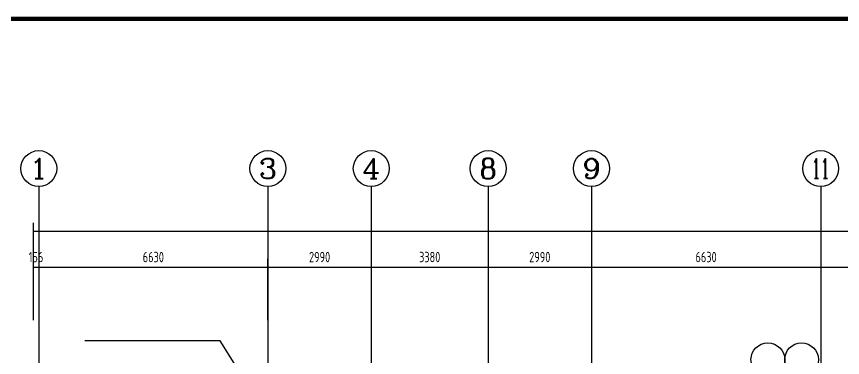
# Model space of a CAD drawing. Extents: x -726032 to 135930, y -151624 to 587044.
# Drawn here: x -385190 to -361296, y 434396 to 444263 of the extents above; entities that cross this region are included whole.
import ezdxf
from ezdxf.enums import TextEntityAlignment as Align

# ---------------------------------------------------------------- set-up
doc = ezdxf.new("R2010")
doc.units = 0
doc.header["$LTSCALE"] = 1000
doc.header["$MEASUREMENT"] = 0
doc.linetypes.add('DOTE', pattern=[2.42, 2, -0.2, 0.02, -0.2])
doc.layers.get('0').update_dxf_attribs({"linetype": 'CONTINUOUS'})
doc.layers.get('DEFPOINTS').update_dxf_attribs({"color": 1, "linetype": 'CONTINUOUS'})
for name, color, linetype in [('AXIS', 245, 'CONTINUOUS'), ('AXIS_TEXT', 7, 'CONTINUOUS'), ('DOTE', 8, 'DOTE'), ('PUB_TITLE', 1, 'CONTINUOUS'), ('引线', 213, 'CONTINUOUS')]:
    doc.layers.add(name, color=color, linetype=linetype)
doc.styles.add('COMPLEX', font='COMPLEX')
doc.styles.add('DIM_FONT', font='isocp.shx', dxfattribs={"width": 0.8})
doc.dimstyles.new('AXIS', dxfattribs={"dimtxt": 300, "dimasz": 1, "dimexe": 250, "dimexo": 300, "dimgap": 150, "dimtad": 1, "dimdec": 0, "dimzin": 0, "dimdsep": 46, "dimtxsty": 'DIM_FONT', "dimcen": 0.09, "dimse1": 1, "dimse2": 1, "dimclrt": 142, "dimadec": 0, "dimazin": 0, "dimtfac": 1, "dimtdec": 0, "dimtix": 1, "dimtmove": 2, "dimatfit": 3, "dimfxl": 1, "dimtolj": 1, "dimtzin": 0, "dimarcsym": 0})
doc.dimstyles.new('DIMA', dxfattribs={"dimtxt": 300, "dimasz": 1, "dimexe": 250, "dimexo": 300, "dimgap": 150, "dimtad": 1, "dimdec": 0, "dimzin": 0, "dimdsep": 46, "dimtxsty": 'DIM_FONT', "dimcen": 0.09, "dimse1": 1, "dimclrt": 142, "dimadec": 0, "dimazin": 0, "dimtfac": 1, "dimtdec": 0, "dimtix": 1, "dimtmove": 2, "dimatfit": 3, "dimfxl": 1, "dimtolj": 1, "dimtzin": 0, "dimarcsym": 0})
doc.dimstyles.new('DIMB', dxfattribs={"dimtxt": 300, "dimasz": 1, "dimexe": 250, "dimexo": 300, "dimgap": 150, "dimtad": 1, "dimdec": 0, "dimzin": 0, "dimdsep": 46, "dimtxsty": 'DIM_FONT', "dimcen": 0.09, "dimse2": 1, "dimclrt": 142, "dimadec": 0, "dimazin": 0, "dimtfac": 1, "dimtdec": 0, "dimtix": 1, "dimtmove": 2, "dimatfit": 3, "dimfxl": 1, "dimtolj": 1, "dimtzin": 0, "dimarcsym": 0})
doc.dimstyles.new('DIMN', dxfattribs={"dimtxt": 300, "dimasz": 1, "dimexe": 250, "dimexo": 300, "dimgap": 150, "dimtad": 1, "dimdec": 0, "dimzin": 0, "dimdsep": 46, "dimtxsty": 'DIM_FONT', "dimcen": 0.09, "dimclrt": 142, "dimadec": 0, "dimazin": 0, "dimtfac": 1, "dimtdec": 0, "dimtix": 1, "dimtmove": 2, "dimatfit": 3, "dimfxl": 1, "dimtolj": 1, "dimtzin": 0, "dimarcsym": 0})

# ---------------------------------------------------------------- blocks, each defined once
blk = doc.blocks.new('*D128')
at = {"layer": 'AXIS', "color": 0, "lineweight": -2, "transparency": 16777216}
for p, q in [((-384703, 435472), (-384703, 438293)), ((-316024, 435472), (-316024, 438293)), ((-316025, 438043), (-384702, 438043))]:
    blk.add_line(p, q, dxfattribs=at)
at = {"layer": 'AXIS', "color": 0, "transparency": 16777216}
for points in [[(-384702, 438043), (-384702, 438043), (-384703, 438043)], [(-316025, 438043), (-316025, 438043), (-316024, 438043)]]:
    blk.add_solid(points, dxfattribs=at)
at = {"layer": 'DEFPOINTS', "color": 0, "transparency": 16777216}
for p in [(-384703, 438043), (-384703, 435172), (-316024, 435172)]:
    blk.add_point(p, dxfattribs=at)
at = {"layer": 'AXIS', "color": 142, "transparency": 16777216, "insert": (-350363, 438343), "char_height": 300, "attachment_point": 5, "style": 'DIM_FONT'}
blk.add_mtext('\\A1;68679', dxfattribs=at)
blk = doc.blocks.new('*D3029')
at = {"layer": 'AXIS', "color": 0, "lineweight": -2, "transparency": 16777216}
blk.add_line((-371548, 437003), (-374926, 437003), dxfattribs=at)
at = {"layer": 'AXIS', "color": 0, "transparency": 16777216}
for points in [[(-374926, 437003), (-374926, 437003), (-374927, 437003)], [(-371548, 437003), (-371548, 437003), (-371547, 437003)]]:
    blk.add_solid(points, dxfattribs=at)
at = {"layer": 'DEFPOINTS', "color": 0, "transparency": 16777216}
for p in [(-374927, 437003), (-374927, 435172), (-371547, 435172)]:
    blk.add_point(p, dxfattribs=at)
at = {"layer": 'AXIS', "color": 142, "transparency": 16777216, "insert": (-373237, 437303), "char_height": 300, "attachment_point": 5, "style": 'DIM_FONT'}
blk.add_mtext('\\A1;3380', dxfattribs=at)
blk = doc.blocks.new('_AXISO')
blk.add_circle((0, 0), 0.5)
at = {"layer": 'AXIS_TEXT', "style": 'COMPLEX', "width": 1.041667}
blk.add_attdef('A', text='', height=0.56, dxfattribs=at).set_placement((-0.25, -0.28), (0.25, -0.28), align=Align.FIT)
blk = doc.blocks.new('*D3034')
at = {"layer": 'AXIS', "color": 0, "lineweight": -2, "transparency": 16777216}
blk.add_line((-374928, 437003), (-377916, 437003), dxfattribs=at)
at = {"layer": 'AXIS', "color": 0, "transparency": 16777216}
for points in [[(-377916, 437003), (-377916, 437003), (-377917, 437003)], [(-374928, 437003), (-374928, 437003), (-374927, 437003)]]:
    blk.add_solid(points, dxfattribs=at)
at = {"layer": 'DEFPOINTS', "color": 0, "transparency": 16777216}
for p in [(-377917, 437003), (-377917, 435172), (-374927, 435172)]:
    blk.add_point(p, dxfattribs=at)
at = {"layer": 'AXIS', "color": 142, "transparency": 16777216, "insert": (-376422, 437303), "char_height": 300, "attachment_point": 5, "style": 'DIM_FONT'}
blk.add_mtext('\\A1;2990', dxfattribs=at)
blk = doc.blocks.new('*D3508')
at = {"layer": 'AXIS', "color": 0, "lineweight": -2, "transparency": 16777216}
for p, q in [((-377917, 435472), (-377917, 437253)), ((-377918, 437003), (-384546, 437003))]:
    blk.add_line(p, q, dxfattribs=at)
at = {"layer": 'AXIS', "color": 0, "transparency": 16777216}
for points in [[(-384546, 437003), (-384546, 437003), (-384547, 437003)], [(-377918, 437003), (-377918, 437003), (-377917, 437003)]]:
    blk.add_solid(points, dxfattribs=at)
at = {"layer": 'DEFPOINTS', "color": 0, "transparency": 16777216}
for p in [(-384547, 437003), (-384547, 435172), (-377917, 435172)]:
    blk.add_point(p, dxfattribs=at)
at = {"layer": 'AXIS', "color": 142, "transparency": 16777216, "insert": (-381232, 437303), "char_height": 300, "attachment_point": 5, "style": 'DIM_FONT'}
blk.add_mtext('\\A1;6630', dxfattribs=at)
blk = doc.blocks.new('*D1610')
at = {"layer": 'AXIS', "color": 0, "lineweight": -2, "transparency": 16777216}
for p, q in [((-384703, 435472), (-384703, 437253)), ((-384704, 437003), (-384705, 437003)), ((-384547, 437003), (-384703, 437003)), ((-384546, 437003), (-384545, 437003))]:
    blk.add_line(p, q, dxfattribs=at)
at = {"layer": 'AXIS', "color": 0, "transparency": 16777216}
for points in [[(-384704, 437003), (-384704, 437003), (-384703, 437003)], [(-384546, 437003), (-384546, 437003), (-384547, 437003)]]:
    blk.add_solid(points, dxfattribs=at)
at = {"layer": 'DEFPOINTS', "color": 0, "transparency": 16777216}
for p in [(-384703, 437003), (-384703, 435172), (-384547, 435172)]:
    blk.add_point(p, dxfattribs=at)
at = {"layer": 'AXIS', "color": 142, "transparency": 16777216, "insert": (-384625, 437303), "char_height": 300, "attachment_point": 5, "style": 'DIM_FONT'}
blk.add_mtext('\\A1;156', dxfattribs=at)
blk = doc.blocks.new('*D3062')
at = {"layer": 'AXIS', "color": 0, "lineweight": -2, "transparency": 16777216}
blk.add_line((-355298, 437003), (-361926, 437003), dxfattribs=at)
at = {"layer": 'AXIS', "color": 0, "transparency": 16777216}
for points in [[(-361926, 437003), (-361926, 437003), (-361927, 437003)], [(-355298, 437003), (-355298, 437003), (-355297, 437003)]]:
    blk.add_solid(points, dxfattribs=at)
at = {"layer": 'DEFPOINTS', "color": 0, "transparency": 16777216}
for p in [(-361927, 437003), (-361927, 435172), (-355297, 435172)]:
    blk.add_point(p, dxfattribs=at)
at = {"layer": 'AXIS', "color": 142, "transparency": 16777216, "insert": (-358612, 437303), "char_height": 300, "attachment_point": 5, "style": 'DIM_FONT'}
blk.add_mtext('\\A1;6630', dxfattribs=at)
blk = doc.blocks.new('*D3063')
at = {"layer": 'AXIS', "color": 0, "lineweight": -2, "transparency": 16777216}
blk.add_line((-361928, 437003), (-368556, 437003), dxfattribs=at)
at = {"layer": 'AXIS', "color": 0, "transparency": 16777216}
for points in [[(-368556, 437003), (-368556, 437003), (-368557, 437003)], [(-361928, 437003), (-361928, 437003), (-361927, 437003)]]:
    blk.add_solid(points, dxfattribs=at)
at = {"layer": 'DEFPOINTS', "color": 0, "transparency": 16777216}
for p in [(-368557, 437003), (-368557, 435172), (-361927, 435172)]:
    blk.add_point(p, dxfattribs=at)
at = {"layer": 'AXIS', "color": 142, "transparency": 16777216, "insert": (-365242, 437303), "char_height": 300, "attachment_point": 5, "style": 'DIM_FONT'}
blk.add_mtext('\\A1;6630', dxfattribs=at)
blk = doc.blocks.new('*D3066')
at = {"layer": 'AXIS', "color": 0, "lineweight": -2, "transparency": 16777216}
blk.add_line((-368558, 437003), (-371546, 437003), dxfattribs=at)
at = {"layer": 'AXIS', "color": 0, "transparency": 16777216}
for points in [[(-371546, 437003), (-371546, 437003), (-371547, 437003)], [(-368558, 437003), (-368558, 437003), (-368557, 437003)]]:
    blk.add_solid(points, dxfattribs=at)
at = {"layer": 'DEFPOINTS', "color": 0, "transparency": 16777216}
for p in [(-371547, 437003), (-371547, 435172), (-368557, 435172)]:
    blk.add_point(p, dxfattribs=at)
at = {"layer": 'AXIS', "color": 142, "transparency": 16777216, "insert": (-370052, 437303), "char_height": 300, "attachment_point": 5, "style": 'DIM_FONT'}
blk.add_mtext('\\A1;2990', dxfattribs=at)

msp = doc.modelspace()

# ---------------------------------------------------------------- linework, layer by layer
at = {"layer": 'AXIS'}
for p, q in [((-384546.9, 439343.3), (-384546.9, 435171.9)), ((-377916.9, 439343.3), (-377916.9, 435171.9)), ((-374926.9, 439343.3), (-374926.9, 435171.9)), ((-371546.9, 439343.3), (-371546.9, 435171.9)), ((-368556.9, 439343.3), (-368556.9, 435171.9)), ((-361926.9, 439343.3), (-361926.9, 435171.9))]:
    msp.add_line(p, q, dxfattribs=at)
at = {"layer": 'DOTE'}
for p, q in [((-384546.9, 435171.9), (-384546.9, 407389.9)), ((-377916.9, 435171.9), (-377916.9, 407389.9)), ((-374926.9, 435171.9), (-374926.9, 420876.6)), ((-371546.9, 435171.9), (-371546.9, 420876.6)), ((-368556.9, 435171.9), (-368556.9, 407389.9)), ((-361926.9, 435171.9), (-361926.9, 407389.9))]:
    msp.add_line(p, q, dxfattribs=at)
at = {"layer": 'PUB_TITLE', "const_width": 130}
msp.add_lwpolyline([(-396215.4, 392198.4), (-303525.4, 392198.4), (-303525.4, 444198.4), (-396215.4, 444198.4)], close=True, dxfattribs=at)
at = {"layer": '引线'}
msp.add_lwpolyline([(-374601.9, 427376.6), (-379301.7, 434879.1), (-383218, 434879.1)], dxfattribs=at)
for centre in [(-363455.1, 434334.1), (-362480.1, 434334.1)]:
    msp.add_circle(centre, 487.5, dxfattribs=at)

# ---------------------------------------------------------------- block references
at = {"layer": 'AXIS'}
ref = msp.add_blockref('_AXISO', (-384546.9, 439863.3), dxfattribs=dict(at, xscale=1040, yscale=1040, zscale=1040))
ref.add_attrib('A', '1', dxfattribs={"layer": 'AXIS_TEXT', "height": 582.4, "style": 'COMPLEX', "width": 2.083333}).set_placement((-384806.9, 439572.1), (-384286.9, 439572.1), align=Align.FIT)
ref = msp.add_blockref('_AXISO', (-377916.9, 439863.3), dxfattribs=dict(at, xscale=1040, yscale=1040, zscale=1040))
ref.add_attrib('A', '3', dxfattribs={"layer": 'AXIS_TEXT', "height": 582.4, "style": 'COMPLEX', "width": 1.339286}).set_placement((-378176.9, 439572.1), (-377656.9, 439572.1), align=Align.FIT)
ref = msp.add_blockref('_AXISO', (-374926.9, 439863.3), dxfattribs=dict(at, xscale=1040, yscale=1040, zscale=1040))
ref.add_attrib('A', '4', dxfattribs={"layer": 'AXIS_TEXT', "height": 582.4, "style": 'COMPLEX', "width": 1.171875}).set_placement((-375186.9, 439572.1), (-374666.9, 439572.1), align=Align.FIT)
ref = msp.add_blockref('_AXISO', (-371546.9, 439863.3), dxfattribs=dict(at, xscale=1040, yscale=1040, zscale=1040))
ref.add_attrib('A', '8', dxfattribs={"layer": 'AXIS_TEXT', "height": 582.4, "style": 'COMPLEX', "width": 1.339286}).set_placement((-371806.9, 439572.1), (-371286.9, 439572.1), align=Align.FIT)
ref = msp.add_blockref('_AXISO', (-368556.9, 439863.3), dxfattribs=dict(at, xscale=1040, yscale=1040, zscale=1040))
ref.add_attrib('A', '9', dxfattribs={"layer": 'AXIS_TEXT', "height": 582.4, "style": 'COMPLEX', "width": 1.339286}).set_placement((-368816.9, 439572.1), (-368296.9, 439572.1), align=Align.FIT)
ref = msp.add_blockref('_AXISO', (-361926.9, 439863.3), dxfattribs=dict(at, xscale=1040, yscale=1040, zscale=1040))
ref.add_attrib('A', '11', dxfattribs={"layer": 'AXIS_TEXT', "height": 582.4, "style": 'COMPLEX', "width": 0.78125}).set_placement((-362186.9, 439572.1), (-361666.9, 439572.1), align=Align.FIT)

# ---------------------------------------------------------------- dimensions: what is measured, and where the dimension line sits
dim = msp.add_aligned_dim(p1=(-316023.9, 435171.9), p2=(-384702.9, 435171.9), distance=-2871.4, dimstyle='DIMN', dxfattribs=at)
dim.commit()
dim.dimension.update_dxf_attribs({"geometry": '*D128', "text_midpoint": (-350363.4, 438343.3)})
for base, p1, p2, dimstyle, picture, middle in [((-384702.9, 437003.3), (-384546.9, 435171.9), (-384702.9, 435171.9), 'DIMA', '*D1610', (-384624.9, 437303.3)), ((-384546.9, 437003.3), (-377916.9, 435171.9), (-384546.9, 435171.9), 'DIMB', '*D3508', (-381231.9, 437303.3)), ((-377916.9, 437003.3), (-374926.9, 435171.9), (-377916.9, 435171.9), 'AXIS', '*D3034', (-376421.9, 437303.3)), ((-374926.9, 437003.3), (-371546.9, 435171.9), (-374926.9, 435171.9), 'AXIS', '*D3029', (-373236.9, 437303.3)), ((-371546.9, 437003.3), (-368556.9, 435171.9), (-371546.9, 435171.9), 'AXIS', '*D3066', (-370051.9, 437303.3)), ((-368556.9, 437003.3), (-361926.9, 435171.9), (-368556.9, 435171.9), 'AXIS', '*D3063', (-365241.9, 437303.3)), ((-361926.9, 437003.3), (-355296.9, 435171.9), (-361926.9, 435171.9), 'AXIS', '*D3062', (-358611.9, 437303.3))]:
    dim = msp.add_linear_dim(base=base, p1=p1, p2=p2, dimstyle=dimstyle, dxfattribs=at)
    dim.commit()
    dim.dimension.update_dxf_attribs({"geometry": picture, "text_midpoint": middle})

doc.saveas('drawing.dxf')
